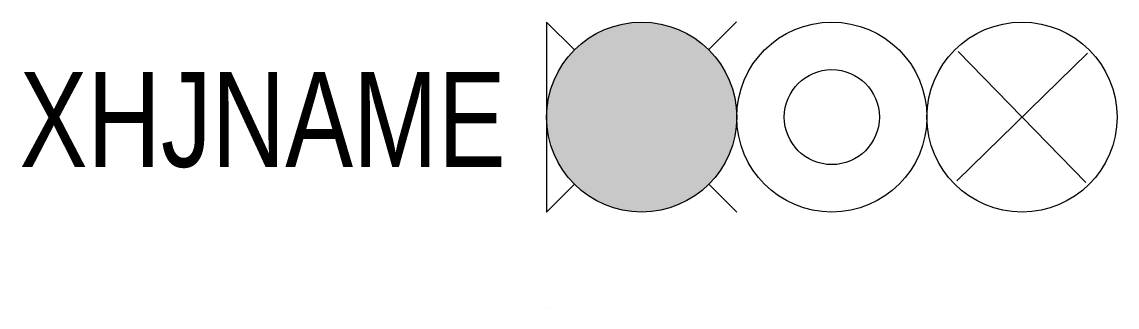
# Model space of a CAD drawing. Header units: inches. Extents: x -11 to 12, y 0 to 6.
import ezdxf
from ezdxf.enums import TextEntityAlignment as Align

# ---------------------------------------------------------------- set-up
doc = ezdxf.new("R2010")
doc.units = ezdxf.units.IN
doc.header["$MEASUREMENT"] = 0

msp = doc.modelspace()

# ---------------------------------------------------------------- hatches: boundary and pattern name
h = msp.add_hatch(color=1)
edge = h.paths.add_edge_path()
edge.add_arc((2, 4), 2, 0, 360)

# ---------------------------------------------------------------- linework, layer by layer
for p, q in [((0, 6), (0, 2)), ((11.374, 5.345), (8.626, 2.655)), ((8.66, 5.379), (11.34, 2.621)), ((0, 0.001), (0, -0.001))]:
    msp.add_line(p, q)
at = {"color": 1, "linetype": 'ByBlock', "ltscale": 3}
for p, q in [((0.586, 5.414), (0, 6)), ((3.995, 6.005), (3.409, 5.419)), ((0.586, 2.586), (0, 2)), ((4, 2), (3.414, 2.586))]:
    msp.add_line(p, q, dxfattribs=at)
at = {"color": 1}
msp.add_circle((2, 4), 2, dxfattribs=at)
for centre, radius in [((6, 4), 2), ((10, 4), 2), ((6, 4), 1)]:
    msp.add_circle(centre, radius)

# ---------------------------------------------------------------- texts
at = {"width": 0.8}
msp.add_attdef('XHJNAME', text='D1', height=2, dxfattribs=at).set_placement((-0.86, 2.951), align=Align.RIGHT)

doc.saveas('drawing.dxf')
